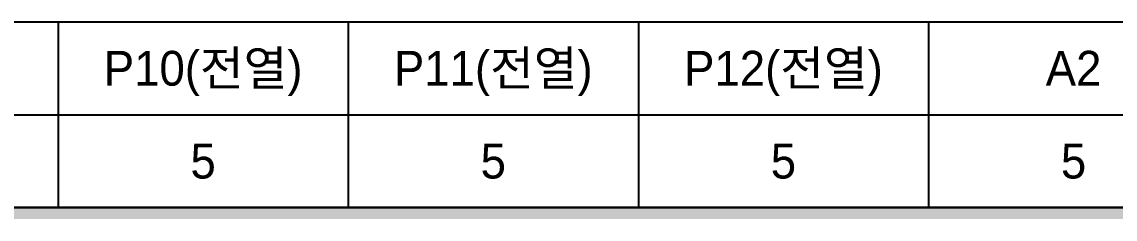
# Model space of a CAD drawing. Header units: feet. Extents: x 0 to 1079770, y 0 to 240000.
# Drawn here: x 939932 to 977612, y 34767 to 41567 of the extents above; entities that cross this region are included whole.
import ezdxf
from ezdxf.enums import TextEntityAlignment as Align

# ---------------------------------------------------------------- set-up
doc = ezdxf.new("R2010")
doc.units = ezdxf.units.FT
doc.header["$LTSCALE"] = 2200
doc.header["$MEASUREMENT"] = 0
for name, color, linetype in [('CS-TABL-LIN1', 4, 'CONTINUOUS'), ('CS-TABL-LIN2', 1, 'CONTINUOUS'), ('CS-TABL-TEX1', 6, 'CONTINUOUS'), ('CS-TABL-TEX2', 3, 'CONTINUOUS')]:
    doc.layers.add(name, color=color, linetype=linetype)
doc.styles.add('A_STANDARD', font='')
doc.styles.get('A_STANDARD').set_extended_font_data('Dotum')

msp = doc.modelspace()

# ---------------------------------------------------------------- linework, layer by layer
at = {"layer": 'CS-TABL-LIN1'}
msp.add_lwpolyline([(789179, 41567), (991179, 41567), (991179, 35167), (789179, 35167)], close=True, dxfattribs=at)
msp.add_solid([(789579, 35167), (991579, 35167), (789579, 34767), (991579, 34767)], dxfattribs=at)
at = {"layer": 'CS-TABL-LIN2'}
for p, q in [((941179, 41567), (941179, 35167)), ((951179, 41567), (951179, 35167)), ((961179, 41567), (961179, 35167)), ((971179, 41567), (971179, 35167)), ((789179, 38367), (991179, 38367)), ((797179, 38367), (991179, 38367)), ((789179, 35167), (991179, 35167)), ((797179, 35167), (991179, 35167))]:
    msp.add_line(p, q, dxfattribs=at)

# ---------------------------------------------------------------- texts
at = {"layer": 'CS-TABL-TEX1', "style": 'A_STANDARD'}
for s, p in [('P10(전열)', (946179, 39367)), ('P11(전열)', (956179, 39367)), ('P12(전열)', (966179, 39367)), ('A2', (976179, 39367))]:
    msp.add_text(s, height=1200, dxfattribs=at).set_placement(p, align=Align.CENTER)
at = {"layer": 'CS-TABL-TEX2', "style": 'A_STANDARD'}
for p in [(946179, 36167), (956179, 36167), (966179, 36167), (976179, 36167)]:
    msp.add_text('5', height=1200, dxfattribs=at).set_placement(p, align=Align.CENTER)

doc.saveas('drawing.dxf')
